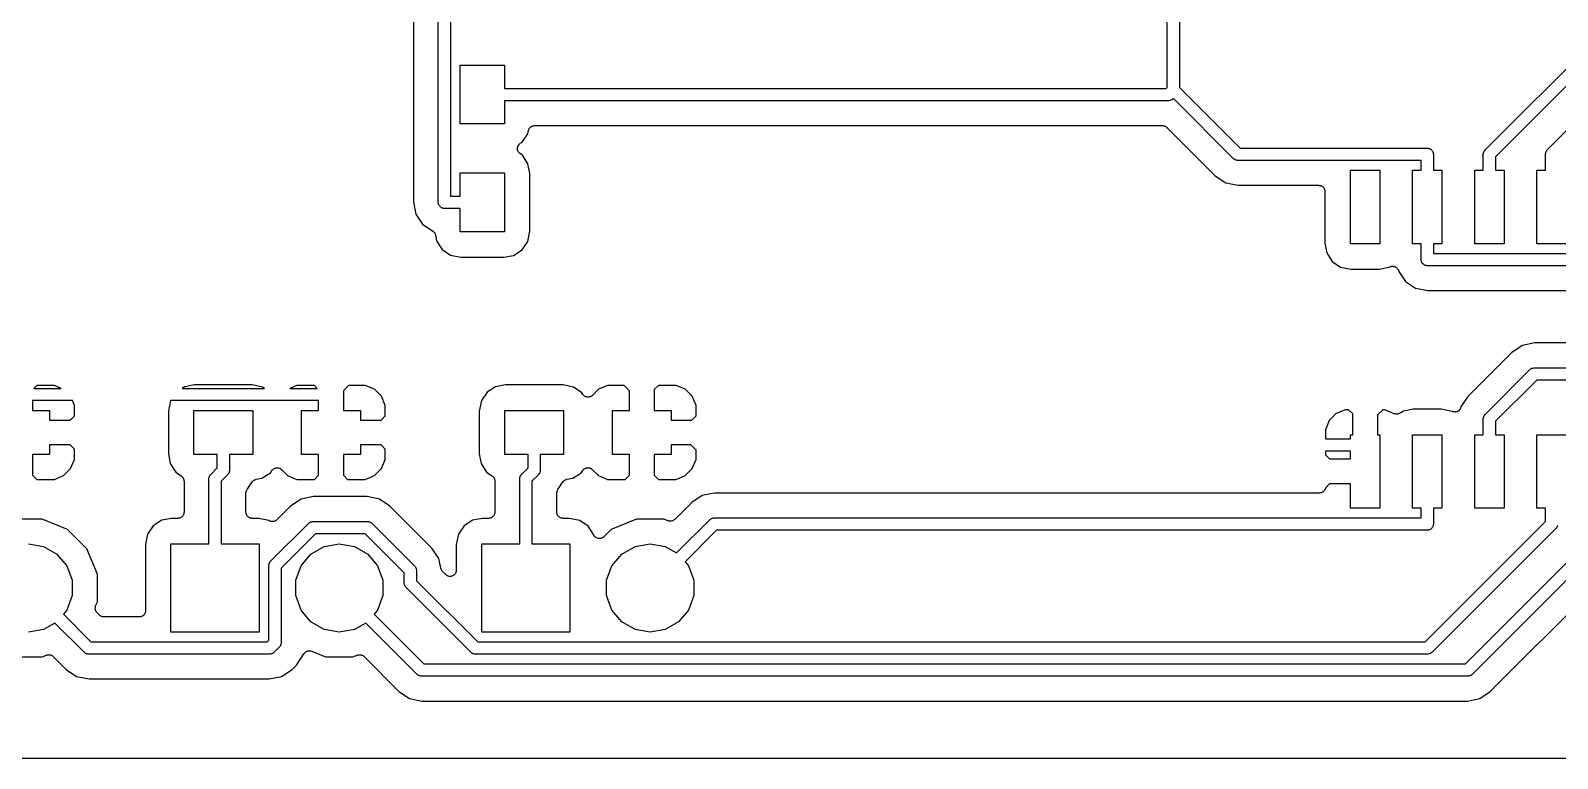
# Model space of a CAD drawing. Extents: x 116.4 to 213.4, y -134.3 to -53.5.
# Drawn here: x 134.66 to 165.85, y -134.29 to -119.43 of the extents above; entities that cross this region are included whole.
import ezdxf

# ---------------------------------------------------------------- set-up
doc = ezdxf.new("R2010")
doc.units = 0
doc.header["$MEASUREMENT"] = 0
doc.layers.add('BLACK', color=7, linetype='CONTINUOUS')

msp = doc.modelspace()

# ---------------------------------------------------------------- linework, layer by layer
at = {"layer": 'Black'}
for p, q in [((157.883, -120.589), (157.883, -83.522)), ((158.133, -83.5738), (158.133, -120.589)), ((164.377, -121.866), (167.694, -118.549)), ((167.907, -118.689), (164.59, -122.006)), ((142.483, -118.898), (142.483, -122.923)), ((142.991, -122.936), (142.991, -118.864)), ((143.241, -118.916), (143.241, -122.811)), ((165.647, -121.866), (168.047, -119.466)), ((143.441, -121.336), (143.441, -120.136)), ((143.441, -120.136), (144.341, -120.136)), ((144.341, -120.136), (144.341, -120.611)), ((144.341, -120.611), (144.666, -120.611)), ((144.666, -120.611), (157.861, -120.611)), ((157.861, -120.611), (157.883, -120.589)), ((158.133, -120.589), (159.373, -121.83)), ((144.666, -120.861), (144.341, -120.861)), ((144.341, -120.861), (144.341, -121.336)), ((157.913, -120.861), (144.666, -120.861)), ((157.918, -120.86), (157.913, -120.861)), ((157.924, -120.861), (157.918, -120.86)), ((157.94, -120.856), (157.924, -120.861)), ((157.956, -120.853), (157.94, -120.856)), ((157.96, -120.851), (157.956, -120.853)), ((157.966, -120.849), (157.96, -120.851)), ((157.979, -120.84), (157.966, -120.849)), ((157.993, -120.832), (157.979, -120.84)), ((157.997, -120.828), (157.993, -120.832)), ((158.001, -120.824), (157.997, -120.828)), ((158.008, -120.818), (158.001, -120.824)), ((159.233, -122.043), (158.008, -120.818)), ((144.341, -121.336), (143.441, -121.336)), ((144.702, -121.707), (144.818, -121.537)), ((144.818, -121.537), (144.832, -121.471)), ((144.832, -121.471), (144.839, -121.452)), ((144.839, -121.452), (144.846, -121.432)), ((144.846, -121.432), (144.847, -121.431)), ((144.847, -121.431), (144.848, -121.43)), ((144.848, -121.43), (144.861, -121.414)), ((144.861, -121.414), (144.874, -121.399)), ((144.874, -121.399), (144.876, -121.398)), ((144.876, -121.398), (144.877, -121.397)), ((144.877, -121.397), (144.895, -121.387)), ((144.895, -121.387), (144.913, -121.377)), ((144.913, -121.377), (144.914, -121.376)), ((144.914, -121.376), (144.916, -121.376)), ((144.916, -121.376), (144.936, -121.373)), ((144.936, -121.373), (144.956, -121.369)), ((144.956, -121.369), (157.788, -121.369)), ((157.788, -121.369), (157.793, -121.37)), ((157.793, -121.37), (157.799, -121.369)), ((157.799, -121.369), (157.815, -121.374)), ((157.815, -121.374), (157.831, -121.377)), ((157.831, -121.377), (157.836, -121.379)), ((157.836, -121.379), (157.842, -121.381)), ((157.842, -121.381), (157.855, -121.39)), ((157.855, -121.39), (157.87, -121.399)), ((157.87, -121.399), (157.873, -121.403)), ((157.873, -121.403), (157.878, -121.406)), ((157.878, -121.406), (158.865, -122.393)), ((144.608, -121.843), (144.609, -121.835)), ((144.612, -121.857), (144.608, -121.843)), ((144.609, -121.827), (144.612, -121.813)), ((144.609, -121.835), (144.609, -121.827)), ((144.612, -121.813), (144.614, -121.799)), ((144.613, -121.871), (144.612, -121.857)), ((144.616, -121.878), (144.613, -121.871)), ((144.614, -121.799), (144.618, -121.792)), ((144.618, -121.886), (144.616, -121.878)), ((144.618, -121.792), (144.62, -121.785)), ((144.626, -121.898), (144.618, -121.886)), ((144.62, -121.785), (144.628, -121.773)), ((144.632, -121.911), (144.626, -121.898)), ((144.628, -121.773), (144.634, -121.76)), ((144.638, -121.916), (144.632, -121.911)), ((144.634, -121.76), (144.64, -121.755)), ((144.642, -121.923), (144.638, -121.916)), ((144.64, -121.755), (144.644, -121.748)), ((144.653, -121.932), (144.642, -121.923)), ((144.644, -121.748), (144.656, -121.74)), ((144.664, -121.942), (144.653, -121.932)), ((144.656, -121.74), (144.667, -121.73)), ((144.712, -121.975), (144.664, -121.942)), ((144.667, -121.73), (144.702, -121.707)), ((159.373, -121.83), (163.195, -121.83)), ((163.195, -121.83), (163.206, -121.832)), ((163.206, -121.832), (163.217, -121.832)), ((163.217, -121.832), (163.227, -121.835)), ((163.227, -121.835), (163.238, -121.837)), ((163.238, -121.837), (163.247, -121.843)), ((163.247, -121.843), (163.257, -121.846)), ((163.257, -121.846), (163.266, -121.853)), ((163.266, -121.853), (163.275, -121.859)), ((163.275, -121.859), (163.282, -121.867)), ((163.282, -121.867), (163.291, -121.874)), ((163.291, -121.874), (163.296, -121.884)), ((163.296, -121.884), (163.303, -121.892)), ((163.303, -121.892), (163.307, -121.902)), ((163.307, -121.902), (163.312, -121.912)), ((163.312, -121.912), (163.314, -121.923)), ((163.314, -121.923), (163.318, -121.933)), ((163.318, -121.933), (163.318, -121.944)), ((163.318, -121.944), (163.32, -121.955)), ((163.32, -121.955), (163.32, -122.28)), ((164.34, -121.944), (164.345, -121.928)), ((164.341, -121.949), (164.34, -121.944)), ((164.34, -121.955), (164.341, -121.949)), ((164.34, -122.28), (164.34, -121.955)), ((164.345, -121.928), (164.348, -121.912)), ((164.348, -121.912), (164.35, -121.907)), ((164.35, -121.907), (164.352, -121.902)), ((164.352, -121.902), (164.361, -121.888)), ((164.361, -121.888), (164.369, -121.874)), ((164.369, -121.874), (164.373, -121.871)), ((164.373, -121.871), (164.377, -121.866)), ((165.61, -121.944), (165.615, -121.928)), ((165.611, -121.949), (165.61, -121.944)), ((165.61, -121.955), (165.611, -121.949)), ((165.61, -122.28), (165.61, -121.955)), ((165.615, -121.928), (165.618, -121.912)), ((165.618, -121.912), (165.62, -121.907)), ((165.62, -121.907), (165.622, -121.902)), ((165.622, -121.902), (165.631, -121.888)), ((165.631, -121.888), (165.639, -121.874)), ((165.639, -121.874), (165.643, -121.871)), ((165.643, -121.871), (165.647, -121.866)), ((144.824, -122.149), (144.712, -121.975)), ((144.861, -122.348), (144.824, -122.149)), ((159.238, -122.046), (159.233, -122.043)), ((159.241, -122.05), (159.238, -122.046)), ((159.255, -122.059), (159.241, -122.05)), ((159.269, -122.068), (159.255, -122.059)), ((159.274, -122.069), (159.269, -122.068)), ((159.279, -122.072), (159.274, -122.069)), ((159.295, -122.075), (159.279, -122.072)), ((159.311, -122.079), (159.295, -122.075)), ((159.316, -122.079), (159.311, -122.079)), ((159.321, -122.08), (159.316, -122.079)), ((163.07, -122.08), (159.321, -122.08)), ((163.07, -122.28), (163.07, -122.08)), ((164.59, -122.006), (164.59, -122.28)), ((143.441, -122.811), (143.441, -122.336)), ((143.441, -122.336), (144.341, -122.336)), ((144.341, -122.336), (144.341, -123.536)), ((144.861, -123.523), (144.861, -122.348)), ((158.865, -122.393), (159.08, -122.537)), ((159.08, -122.537), (159.334, -122.588)), ((161.625, -123.78), (161.625, -122.28)), ((161.625, -122.28), (162.225, -122.28)), ((162.225, -122.28), (162.225, -123.78)), ((162.895, -123.78), (162.895, -122.28)), ((162.895, -122.28), (163.07, -122.28)), ((163.32, -122.28), (163.495, -122.28)), ((163.495, -122.28), (163.495, -123.78)), ((164.165, -123.78), (164.165, -122.28)), ((164.165, -122.28), (164.34, -122.28)), ((164.59, -122.28), (164.765, -122.28)), ((164.765, -122.28), (164.765, -123.78)), ((165.435, -123.78), (165.435, -122.28)), ((165.435, -122.28), (165.61, -122.28)), ((143.241, -122.811), (143.441, -122.811)), ((159.334, -122.588), (160.978, -122.588)), ((160.978, -122.588), (160.988, -122.59)), ((160.988, -122.59), (161, -122.59)), ((161, -122.59), (161.01, -122.593)), ((161.01, -122.593), (161.021, -122.595)), ((161.021, -122.595), (161.031, -122.601)), ((161.031, -122.601), (161.041, -122.605)), ((161.041, -122.605), (161.05, -122.612)), ((161.05, -122.612), (161.059, -122.617)), ((161.059, -122.617), (161.066, -122.626)), ((161.066, -122.626), (161.075, -122.633)), ((161.075, -122.633), (161.08, -122.643)), ((161.08, -122.643), (161.088, -122.651)), ((161.088, -122.651), (161.091, -122.662)), ((161.091, -122.662), (161.097, -122.671)), ((161.097, -122.671), (161.099, -122.682)), ((161.099, -122.682), (161.103, -122.693)), ((161.103, -122.693), (161.103, -122.704)), ((161.103, -122.704), (161.105, -122.715)), ((161.105, -122.715), (161.105, -123.768)), ((142.483, -122.923), (142.533, -123.177)), ((142.533, -123.177), (142.67, -123.382)), ((142.993, -122.947), (142.991, -122.936)), ((142.993, -122.958), (142.993, -122.947)), ((142.996, -122.968), (142.993, -122.958)), ((142.998, -122.979), (142.996, -122.968)), ((143.004, -122.988), (142.998, -122.979)), ((143.007, -122.998), (143.004, -122.988)), ((143.014, -123.007), (143.007, -122.998)), ((143.02, -123.016), (143.014, -123.007)), ((143.028, -123.023), (143.02, -123.016)), ((143.035, -123.032), (143.028, -123.023)), ((143.045, -123.037), (143.035, -123.032)), ((143.053, -123.044), (143.045, -123.037)), ((143.063, -123.048), (143.053, -123.044)), ((143.073, -123.053), (143.063, -123.048)), ((143.084, -123.055), (143.073, -123.053)), ((143.094, -123.059), (143.084, -123.055)), ((143.105, -123.059), (143.094, -123.059)), ((143.116, -123.061), (143.105, -123.059)), ((143.441, -123.061), (143.116, -123.061)), ((143.441, -123.536), (143.441, -123.061)), ((142.67, -123.382), (142.882, -123.523)), ((142.882, -123.523), (142.886, -123.528)), ((142.886, -123.528), (142.892, -123.531)), ((142.892, -123.531), (142.902, -123.543)), ((142.902, -123.543), (142.913, -123.554)), ((142.913, -123.554), (142.916, -123.559)), ((142.916, -123.559), (142.92, -123.564)), ((142.92, -123.564), (142.926, -123.579)), ((142.926, -123.579), (142.933, -123.593)), ((142.933, -123.593), (142.934, -123.6)), ((142.934, -123.6), (142.936, -123.605)), ((142.936, -123.605), (142.958, -123.723)), ((142.958, -123.723), (143.07, -123.897)), ((144.341, -123.536), (143.441, -123.536)), ((144.702, -123.907), (144.818, -123.737)), ((144.818, -123.737), (144.861, -123.523)), ((161.105, -123.768), (161.142, -123.967)), ((162.225, -123.78), (161.625, -123.78)), ((163.07, -123.78), (162.895, -123.78)), ((163.07, -124.105), (163.07, -123.78)), ((163.495, -123.78), (163.32, -123.78)), ((163.32, -123.78), (163.32, -123.98)), ((164.765, -123.78), (164.165, -123.78)), ((166.035, -123.78), (165.435, -123.78)), ((143.07, -123.897), (143.24, -124.013)), ((143.24, -124.013), (143.454, -124.056)), ((143.454, -124.056), (144.329, -124.056)), ((144.329, -124.056), (144.528, -124.019)), ((144.528, -124.019), (144.702, -123.907)), ((161.142, -123.967), (161.254, -124.141)), ((161.254, -124.141), (161.424, -124.257)), ((163.072, -124.116), (163.07, -124.105)), ((163.072, -124.127), (163.072, -124.116)), ((163.076, -124.137), (163.072, -124.127)), ((163.078, -124.148), (163.076, -124.137)), ((163.32, -123.98), (166.201, -123.98)), ((161.424, -124.257), (161.638, -124.3)), ((161.638, -124.3), (162.213, -124.3)), ((162.213, -124.3), (162.412, -124.263)), ((162.412, -124.263), (162.418, -124.259)), ((162.418, -124.259), (162.43, -124.254)), ((162.43, -124.254), (162.441, -124.248)), ((162.441, -124.248), (162.45, -124.246)), ((162.45, -124.246), (162.459, -124.242)), ((162.459, -124.242), (162.472, -124.242)), ((162.472, -124.242), (162.484, -124.239)), ((162.484, -124.239), (162.493, -124.241)), ((162.493, -124.241), (162.503, -124.24)), ((162.503, -124.24), (162.515, -124.244)), ((162.515, -124.244), (162.528, -124.246)), ((162.528, -124.246), (162.536, -124.25)), ((162.536, -124.25), (162.545, -124.253)), ((162.545, -124.253), (162.555, -124.261)), ((162.555, -124.261), (162.566, -124.267)), ((162.566, -124.267), (162.573, -124.274)), ((162.573, -124.274), (162.58, -124.28)), ((162.58, -124.28), (162.587, -124.291)), ((162.587, -124.291), (162.595, -124.3)), ((162.595, -124.3), (162.599, -124.309)), ((162.599, -124.309), (162.604, -124.317)), ((162.604, -124.317), (162.607, -124.329)), ((162.607, -124.329), (162.611, -124.341)), ((162.611, -124.341), (162.612, -124.347)), ((162.612, -124.347), (162.749, -124.551)), ((163.083, -124.158), (163.078, -124.148)), ((163.087, -124.168), (163.083, -124.158)), ((163.094, -124.176), (163.087, -124.168)), ((163.099, -124.186), (163.094, -124.176)), ((163.108, -124.193), (163.099, -124.186)), ((163.115, -124.201), (163.108, -124.193)), ((163.124, -124.207), (163.115, -124.201)), ((163.132, -124.214), (163.124, -124.207)), ((163.143, -124.217), (163.132, -124.214)), ((163.152, -124.223), (163.143, -124.217)), ((163.163, -124.225), (163.152, -124.223)), ((163.173, -124.228), (163.163, -124.225)), ((163.184, -124.228), (163.173, -124.228)), ((163.195, -124.23), (163.184, -124.228)), ((166.253, -124.23), (163.195, -124.23)), ((162.749, -124.551), (162.954, -124.688)), ((162.954, -124.688), (163.208, -124.738)), ((163.208, -124.738), (166.24, -124.738)), ((164.923, -126.001), (164.026, -126.898)), ((165.138, -125.858), (164.923, -126.001)), ((165.392, -125.807), (165.138, -125.858)), ((166.871, -125.807), (165.392, -125.807)), ((165.313, -126.336), (165.327, -126.327)), ((165.327, -126.327), (165.332, -126.325)), ((165.332, -126.325), (165.337, -126.323)), ((165.337, -126.323), (165.353, -126.32)), ((165.353, -126.32), (165.369, -126.316)), ((165.369, -126.316), (165.374, -126.316)), ((165.374, -126.316), (165.38, -126.315)), ((165.38, -126.315), (183.4, -126.315)), ((164.377, -127.266), (165.291, -126.352)), ((165.431, -126.565), (164.59, -127.406)), ((165.291, -126.352), (165.296, -126.349)), ((165.296, -126.349), (165.299, -126.344)), ((165.299, -126.344), (165.313, -126.336)), ((183.349, -126.565), (165.431, -126.565)), ((134.788, -126.677), (134.731, -126.735)), ((134.731, -126.735), (135.29, -126.735)), ((135.151, -126.677), (134.788, -126.677)), ((135.29, -126.735), (135.151, -126.677)), ((137.813, -126.702), (137.762, -126.735)), ((137.762, -126.735), (139.441, -126.735)), ((138.012, -126.665), (137.813, -126.702)), ((139.187, -126.665), (138.012, -126.665)), ((139.401, -126.708), (139.187, -126.665)), ((139.441, -126.735), (139.401, -126.708)), ((140.099, -126.677), (139.96, -126.735)), ((139.96, -126.735), (140.519, -126.735)), ((140.462, -126.677), (140.099, -126.677)), ((140.519, -126.735), (140.462, -126.677)), ((141.159, -126.677), (141.054, -126.782)), ((141.054, -126.782), (141.054, -127.185)), ((141.501, -126.677), (141.159, -126.677)), ((141.688, -126.754), (141.501, -126.677)), ((141.831, -126.897), (141.688, -126.754)), ((141.908, -127.084), (141.831, -126.897)), ((143.989, -126.814), (143.873, -126.984)), ((144.163, -126.702), (143.989, -126.814)), ((144.362, -126.665), (144.163, -126.702)), ((145.537, -126.665), (144.362, -126.665)), ((145.751, -126.708), (145.537, -126.665)), ((145.921, -126.824), (145.751, -126.708)), ((145.942, -126.857), (145.921, -126.824)), ((145.944, -126.858), (145.942, -126.857)), ((145.945, -126.861), (145.944, -126.858)), ((145.959, -126.875), (145.945, -126.861)), ((145.972, -126.889), (145.959, -126.875)), ((145.974, -126.89), (145.972, -126.889)), ((145.976, -126.892), (145.974, -126.89)), ((145.994, -126.9), (145.976, -126.892)), ((146.011, -126.909), (145.994, -126.9)), ((146.014, -126.91), (146.011, -126.909)), ((146.016, -126.911), (146.014, -126.91)), ((146.036, -126.912), (146.016, -126.911)), ((146.055, -126.915), (146.036, -126.912)), ((146.058, -126.914), (146.055, -126.915)), ((146.06, -126.914), (146.058, -126.914)), ((146.079, -126.909), (146.06, -126.914)), ((146.098, -126.905), (146.079, -126.909)), ((146.1, -126.904), (146.098, -126.905)), ((146.103, -126.903), (146.1, -126.904)), ((146.119, -126.892), (146.103, -126.903)), ((146.135, -126.881), (146.119, -126.892)), ((146.137, -126.879), (146.135, -126.881)), ((146.139, -126.878), (146.137, -126.879)), ((146.262, -126.754), (146.139, -126.878)), ((146.449, -126.677), (146.262, -126.754)), ((146.791, -126.677), (146.449, -126.677)), ((146.896, -126.782), (146.791, -126.677)), ((146.896, -127.185), (146.896, -126.782)), ((147.488, -126.677), (147.404, -126.761)), ((147.404, -126.761), (147.404, -127.185)), ((147.851, -126.677), (147.488, -126.677)), ((148.038, -126.754), (147.851, -126.677)), ((148.181, -126.897), (148.038, -126.754)), ((148.258, -127.084), (148.181, -126.897)), ((164.026, -126.898), (163.882, -127.113)), ((134.704, -126.985), (134.704, -127.185)), ((135.517, -126.985), (134.704, -126.985)), ((134.704, -127.185), (135.05, -127.185)), ((135.05, -127.185), (135.05, -127.381)), ((135.558, -127.084), (135.517, -126.985)), ((135.558, -127.297), (135.558, -127.084)), ((137.523, -126.985), (137.48, -127.198)), ((137.48, -127.198), (137.48, -128.073)), ((140.546, -126.985), (137.523, -126.985)), ((138, -128.085), (138, -127.185)), ((138, -127.185), (139.2, -127.185)), ((139.2, -127.185), (139.2, -128.085)), ((140.2, -128.085), (140.2, -127.185)), ((140.2, -127.185), (140.546, -127.185)), ((140.546, -127.185), (140.546, -126.985)), ((141.054, -127.185), (141.4, -127.185)), ((141.4, -127.185), (141.4, -127.381)), ((141.908, -127.297), (141.908, -127.084)), ((143.873, -126.984), (143.83, -127.198)), ((143.83, -127.198), (143.83, -128.073)), ((144.35, -128.085), (144.35, -127.185)), ((144.35, -127.185), (145.55, -127.185)), ((145.55, -127.185), (145.55, -128.085)), ((146.55, -128.085), (146.55, -127.185)), ((146.55, -127.185), (146.896, -127.185)), ((147.404, -127.185), (147.75, -127.185)), ((147.75, -127.185), (147.75, -127.381)), ((148.258, -127.297), (148.258, -127.084)), ((161.337, -127.249), (161.194, -127.392)), ((161.524, -127.172), (161.337, -127.249)), ((161.587, -127.172), (161.524, -127.172)), ((161.671, -127.256), (161.587, -127.172)), ((161.671, -127.68), (161.671, -127.256)), ((162.284, -127.172), (162.179, -127.277)), ((162.326, -127.172), (162.284, -127.172)), ((162.52, -127.253), (162.326, -127.172)), ((162.537, -127.256), (162.52, -127.253)), ((162.553, -127.261), (162.537, -127.256)), ((162.558, -127.261), (162.553, -127.261)), ((162.563, -127.262), (162.558, -127.261)), ((162.58, -127.26), (162.563, -127.262)), ((162.597, -127.259), (162.58, -127.26)), ((162.602, -127.257), (162.597, -127.259)), ((162.607, -127.256), (162.602, -127.257)), ((162.622, -127.249), (162.607, -127.256)), ((162.638, -127.242), (162.622, -127.249)), ((162.708, -127.197), (162.638, -127.242)), ((162.907, -127.16), (162.708, -127.197)), ((163.482, -127.16), (162.907, -127.16)), ((163.704, -127.204), (163.482, -127.16)), ((163.711, -127.209), (163.704, -127.204)), ((163.719, -127.211), (163.711, -127.209)), ((163.726, -127.214), (163.719, -127.211)), ((163.74, -127.215), (163.726, -127.214)), ((163.755, -127.218), (163.74, -127.215)), ((163.762, -127.217), (163.755, -127.218)), ((163.77, -127.217), (163.762, -127.217)), ((163.784, -127.213), (163.77, -127.217)), ((163.798, -127.211), (163.784, -127.213)), ((163.805, -127.207), (163.798, -127.211)), ((163.812, -127.205), (163.805, -127.207)), ((163.824, -127.197), (163.812, -127.205)), ((163.837, -127.19), (163.824, -127.197)), ((163.842, -127.184), (163.837, -127.19)), ((163.848, -127.18), (163.842, -127.184)), ((163.857, -127.168), (163.848, -127.18)), ((163.866, -127.157), (163.857, -127.168)), ((163.869, -127.15), (163.866, -127.157)), ((163.873, -127.143), (163.869, -127.15)), ((163.877, -127.129), (163.873, -127.143)), ((163.882, -127.116), (163.877, -127.129)), ((163.882, -127.113), (163.882, -127.116)), ((135.05, -127.381), (135.474, -127.381)), ((135.474, -127.381), (135.558, -127.297)), ((141.4, -127.381), (141.824, -127.381)), ((141.824, -127.381), (141.908, -127.297)), ((147.75, -127.381), (148.174, -127.381)), ((148.174, -127.381), (148.258, -127.297)), ((161.194, -127.392), (161.117, -127.579)), ((162.179, -127.277), (162.179, -127.68)), ((164.34, -127.344), (164.345, -127.328)), ((164.341, -127.349), (164.34, -127.344)), ((164.34, -127.355), (164.341, -127.349)), ((164.34, -127.68), (164.34, -127.355)), ((164.345, -127.328), (164.348, -127.312)), ((164.348, -127.312), (164.35, -127.307)), ((164.35, -127.307), (164.352, -127.302)), ((164.352, -127.302), (164.361, -127.288)), ((164.361, -127.288), (164.369, -127.274)), ((164.369, -127.274), (164.373, -127.271)), ((164.373, -127.271), (164.377, -127.266)), ((164.59, -127.406), (164.59, -127.68)), ((135.05, -127.889), (135.05, -128.085)), ((135.474, -127.889), (135.05, -127.889)), ((135.558, -127.973), (135.474, -127.889)), ((141.4, -127.889), (141.4, -128.085)), ((141.824, -127.889), (141.4, -127.889)), ((141.908, -127.973), (141.824, -127.889)), ((147.75, -127.889), (147.75, -128.085)), ((148.153, -127.889), (147.75, -127.889)), ((148.244, -127.981), (148.153, -127.889)), ((161.117, -127.579), (161.117, -127.767)), ((161.117, -127.767), (161.625, -127.767)), ((161.625, -127.767), (161.625, -127.68)), ((161.625, -127.68), (161.671, -127.68)), ((162.179, -127.68), (162.225, -127.68)), ((162.225, -127.68), (162.225, -129.18)), ((162.895, -129.18), (162.895, -127.68)), ((162.895, -127.68), (163.495, -127.68)), ((163.495, -127.68), (163.495, -129.18)), ((164.165, -129.18), (164.165, -127.68)), ((164.165, -127.68), (164.34, -127.68)), ((164.59, -127.68), (164.765, -127.68)), ((164.765, -127.68), (164.765, -129.18)), ((165.435, -129.18), (165.435, -127.68)), ((165.435, -127.68), (166.035, -127.68)), ((135.05, -128.085), (134.704, -128.085)), ((134.704, -128.085), (134.704, -128.509)), ((135.481, -128.373), (135.558, -128.186)), ((135.558, -128.186), (135.558, -127.973)), ((137.48, -128.073), (137.517, -128.272)), ((138.475, -128.085), (138, -128.085)), ((138.475, -128.359), (138.475, -128.085)), ((139.2, -128.085), (138.725, -128.085)), ((138.725, -128.085), (138.725, -128.41)), ((140.546, -128.085), (140.2, -128.085)), ((140.546, -128.509), (140.546, -128.085)), ((141.4, -128.085), (141.054, -128.085)), ((141.054, -128.085), (141.054, -128.509)), ((141.831, -128.373), (141.908, -128.186)), ((141.908, -128.186), (141.908, -127.973)), ((143.83, -128.073), (143.867, -128.272)), ((144.825, -128.085), (144.35, -128.085)), ((144.825, -128.359), (144.825, -128.085)), ((145.55, -128.085), (145.075, -128.085)), ((145.075, -128.085), (145.075, -128.41)), ((146.896, -128.085), (146.55, -128.085)), ((146.896, -128.509), (146.896, -128.085)), ((147.75, -128.085), (147.404, -128.085)), ((147.404, -128.085), (147.404, -128.509)), ((148.181, -128.373), (148.258, -128.186)), ((148.249, -127.984), (148.244, -127.981)), ((148.252, -127.988), (148.249, -127.984)), ((148.258, -127.991), (148.252, -127.988)), ((148.258, -128.186), (148.258, -127.991)), ((161.117, -128.017), (161.117, -128.092)), ((161.625, -128.017), (161.117, -128.017)), ((161.117, -128.092), (161.201, -128.176)), ((161.201, -128.176), (161.625, -128.176)), ((161.625, -128.176), (161.625, -128.017)), ((134.704, -128.509), (134.788, -128.593)), ((135.338, -128.516), (135.481, -128.373)), ((137.517, -128.272), (137.629, -128.446)), ((137.629, -128.446), (137.742, -128.523)), ((138.326, -128.514), (138.334, -128.5)), ((138.334, -128.5), (138.338, -128.496)), ((138.338, -128.496), (138.342, -128.492)), ((138.342, -128.492), (138.475, -128.359)), ((138.688, -128.499), (138.555, -128.632)), ((138.692, -128.494), (138.688, -128.499)), ((138.696, -128.491), (138.692, -128.494)), ((138.704, -128.477), (138.696, -128.491)), ((138.713, -128.463), (138.704, -128.477)), ((138.715, -128.458), (138.713, -128.463)), ((138.717, -128.453), (138.715, -128.458)), ((138.72, -128.437), (138.717, -128.453)), ((138.725, -128.421), (138.72, -128.437)), ((138.725, -128.41), (138.724, -128.416)), ((138.724, -128.416), (138.725, -128.421)), ((139.387, -128.568), (139.561, -128.456)), ((139.561, -128.456), (139.593, -128.409)), ((139.593, -128.409), (139.594, -128.409)), ((139.594, -128.408), (139.609, -128.393)), ((139.594, -128.409), (139.594, -128.408)), ((139.609, -128.393), (139.624, -128.378)), ((139.624, -128.378), (139.625, -128.377)), ((139.625, -128.377), (139.644, -128.368)), ((139.625, -128.377), (139.625, -128.377)), ((139.644, -128.368), (139.664, -128.359)), ((139.664, -128.359), (139.665, -128.358)), ((139.664, -128.359), (139.664, -128.359)), ((139.665, -128.358), (139.686, -128.356)), ((139.686, -128.356), (139.708, -128.354)), ((139.708, -128.354), (139.708, -128.355)), ((139.708, -128.355), (139.709, -128.354)), ((139.709, -128.354), (139.73, -128.36)), ((139.73, -128.36), (139.75, -128.365)), ((139.75, -128.365), (139.751, -128.366)), ((139.751, -128.366), (139.752, -128.366)), ((139.752, -128.366), (139.769, -128.378)), ((139.769, -128.378), (139.787, -128.39)), ((139.787, -128.39), (139.787, -128.391)), ((139.787, -128.391), (139.788, -128.391)), ((139.788, -128.391), (139.912, -128.516)), ((140.462, -128.593), (140.546, -128.509)), ((141.054, -128.509), (141.138, -128.593)), ((141.688, -128.516), (141.831, -128.373)), ((143.867, -128.272), (143.979, -128.446)), ((143.979, -128.446), (144.092, -128.523)), ((144.676, -128.514), (144.684, -128.5)), ((144.684, -128.5), (144.688, -128.496)), ((144.688, -128.496), (144.692, -128.492)), ((144.692, -128.492), (144.825, -128.359)), ((145.038, -128.499), (144.905, -128.632)), ((145.042, -128.494), (145.038, -128.499)), ((145.046, -128.491), (145.042, -128.494)), ((145.054, -128.477), (145.046, -128.491)), ((145.063, -128.463), (145.054, -128.477)), ((145.065, -128.458), (145.063, -128.463)), ((145.067, -128.453), (145.065, -128.458)), ((145.07, -128.437), (145.067, -128.453)), ((145.075, -128.421), (145.07, -128.437)), ((145.075, -128.41), (145.074, -128.416)), ((145.074, -128.416), (145.075, -128.421)), ((145.737, -128.568), (145.911, -128.456)), ((145.911, -128.456), (145.943, -128.409)), ((145.943, -128.409), (145.944, -128.409)), ((145.944, -128.408), (145.959, -128.393)), ((145.944, -128.409), (145.944, -128.408)), ((145.959, -128.393), (145.974, -128.378)), ((145.974, -128.378), (145.975, -128.377)), ((145.975, -128.377), (145.994, -128.368)), ((145.975, -128.377), (145.975, -128.377)), ((145.994, -128.368), (146.014, -128.359)), ((146.014, -128.359), (146.015, -128.358)), ((146.014, -128.359), (146.014, -128.359)), ((146.015, -128.358), (146.036, -128.356)), ((146.036, -128.356), (146.058, -128.354)), ((146.058, -128.354), (146.058, -128.355)), ((146.058, -128.355), (146.059, -128.354)), ((146.059, -128.354), (146.08, -128.36)), ((146.08, -128.36), (146.1, -128.365)), ((146.1, -128.365), (146.101, -128.366)), ((146.101, -128.366), (146.102, -128.366)), ((146.102, -128.366), (146.119, -128.378)), ((146.119, -128.378), (146.137, -128.39)), ((146.137, -128.39), (146.137, -128.391)), ((146.137, -128.391), (146.138, -128.391)), ((146.138, -128.391), (146.262, -128.516)), ((146.812, -128.593), (146.896, -128.509)), ((147.404, -128.509), (147.488, -128.593)), ((148.038, -128.516), (148.181, -128.373)), ((134.788, -128.593), (135.151, -128.593)), ((135.151, -128.593), (135.338, -128.516)), ((137.742, -128.523), (137.754, -128.535)), ((137.754, -128.535), (137.767, -128.546)), ((137.767, -128.546), (137.77, -128.551)), ((137.77, -128.551), (137.773, -128.554)), ((137.773, -128.554), (137.781, -128.57)), ((137.781, -128.57), (137.789, -128.585)), ((137.789, -128.585), (137.79, -128.589)), ((137.79, -128.589), (137.792, -128.594)), ((137.792, -128.594), (137.794, -128.611)), ((137.794, -128.611), (137.797, -128.628)), ((137.797, -128.628), (137.797, -129.263)), ((138.305, -128.569), (138.31, -128.554)), ((138.306, -128.575), (138.305, -128.569)), ((138.305, -128.58), (138.306, -128.575)), ((138.305, -129.91), (138.305, -128.58)), ((138.31, -128.554), (138.313, -128.538)), ((138.313, -128.538), (138.315, -128.533)), ((138.315, -128.533), (138.317, -128.527)), ((138.317, -128.527), (138.326, -128.514)), ((138.555, -128.632), (138.555, -129.91)), ((139.071, -128.826), (139.078, -128.812)), ((139.078, -128.812), (139.084, -128.798)), ((139.084, -128.798), (139.187, -128.644)), ((139.187, -128.644), (139.192, -128.64)), ((139.192, -128.64), (139.195, -128.634)), ((139.195, -128.634), (139.207, -128.624)), ((139.207, -128.624), (139.218, -128.613)), ((139.218, -128.613), (139.223, -128.61)), ((139.223, -128.61), (139.228, -128.606)), ((139.228, -128.606), (139.243, -128.6)), ((139.243, -128.6), (139.257, -128.593)), ((139.257, -128.593), (139.264, -128.592)), ((139.264, -128.592), (139.269, -128.59)), ((139.269, -128.59), (139.387, -128.568)), ((139.912, -128.516), (140.099, -128.593)), ((140.099, -128.593), (140.462, -128.593)), ((141.138, -128.593), (141.501, -128.593)), ((141.501, -128.593), (141.688, -128.516)), ((144.092, -128.523), (144.104, -128.535)), ((144.104, -128.535), (144.117, -128.546)), ((144.117, -128.546), (144.12, -128.551)), ((144.12, -128.551), (144.123, -128.554)), ((144.123, -128.554), (144.131, -128.57)), ((144.131, -128.57), (144.139, -128.585)), ((144.139, -128.585), (144.14, -128.589)), ((144.14, -128.589), (144.142, -128.594)), ((144.142, -128.594), (144.144, -128.611)), ((144.144, -128.611), (144.147, -128.628)), ((144.147, -128.628), (144.147, -129.263)), ((144.655, -128.569), (144.66, -128.554)), ((144.656, -128.575), (144.655, -128.569)), ((144.655, -128.58), (144.656, -128.575)), ((144.655, -129.91), (144.655, -128.58)), ((144.66, -128.554), (144.663, -128.538)), ((144.663, -128.538), (144.665, -128.533)), ((144.665, -128.533), (144.667, -128.527)), ((144.667, -128.527), (144.676, -128.514)), ((144.905, -128.632), (144.905, -129.91)), ((145.421, -128.826), (145.428, -128.812)), ((145.428, -128.812), (145.434, -128.798)), ((145.434, -128.798), (145.537, -128.644)), ((145.537, -128.644), (145.542, -128.64)), ((145.542, -128.64), (145.545, -128.634)), ((145.545, -128.634), (145.557, -128.624)), ((145.557, -128.624), (145.568, -128.613)), ((145.568, -128.613), (145.573, -128.61)), ((145.573, -128.61), (145.578, -128.606)), ((145.578, -128.606), (145.593, -128.6)), ((145.593, -128.6), (145.607, -128.593)), ((145.607, -128.593), (145.614, -128.592)), ((145.614, -128.592), (145.619, -128.59)), ((145.619, -128.59), (145.737, -128.568)), ((146.262, -128.516), (146.449, -128.593)), ((146.449, -128.593), (146.812, -128.593)), ((147.488, -128.593), (147.851, -128.593)), ((147.851, -128.593), (148.038, -128.516)), ((161.093, -128.817), (161.087, -128.827)), ((161.1, -128.809), (161.093, -128.817)), ((161.104, -128.798), (161.1, -128.809)), ((161.109, -128.789), (161.104, -128.798)), ((161.111, -128.778), (161.109, -128.789)), ((161.113, -128.772), (161.111, -128.778)), ((161.201, -128.684), (161.113, -128.772)), ((161.625, -128.684), (161.201, -128.684)), ((161.625, -129.18), (161.625, -128.684)), ((139.063, -128.869), (139.066, -128.854)), ((139.063, -129.263), (139.063, -128.869)), ((139.066, -128.854), (139.067, -128.839)), ((139.067, -128.839), (139.069, -128.832)), ((139.069, -128.832), (139.071, -128.826)), ((140.191, -128.995), (139.975, -129.139)), ((140.444, -128.944), (140.191, -128.995)), ((141.536, -128.944), (140.444, -128.944)), ((141.789, -128.995), (141.536, -128.944)), ((142.005, -129.139), (141.789, -128.995)), ((145.413, -128.869), (145.416, -128.854)), ((145.413, -129.263), (145.413, -128.869)), ((145.416, -128.854), (145.417, -128.839)), ((145.417, -128.839), (145.419, -128.832)), ((145.419, -128.832), (145.421, -128.826)), ((148.168, -129.067), (147.825, -129.41)), ((148.383, -128.923), (148.168, -129.067)), ((148.408, -128.918), (148.383, -128.923)), ((148.637, -128.872), (148.408, -128.918)), ((148.408, -128.918), (148.408, -128.918)), ((160.99, -128.872), (148.637, -128.872)), ((161.001, -128.87), (160.99, -128.872)), ((161.012, -128.87), (161.001, -128.87)), ((161.022, -128.867), (161.012, -128.87)), ((161.033, -128.865), (161.022, -128.867)), ((161.043, -128.859), (161.033, -128.865)), ((161.053, -128.855), (161.043, -128.859)), ((161.062, -128.848), (161.053, -128.855)), ((161.072, -128.843), (161.062, -128.848)), ((161.079, -128.834), (161.072, -128.843)), ((161.087, -128.827), (161.079, -128.834)), ((134.901, -129.402), (134.341, -129.402)), ((135.419, -129.617), (134.901, -129.402)), ((137.343, -129.427), (137.169, -129.539)), ((137.542, -129.39), (137.343, -129.427)), ((137.67, -129.39), (137.542, -129.39)), ((137.681, -129.388), (137.67, -129.39)), ((137.692, -129.388), (137.681, -129.388)), ((137.702, -129.384), (137.692, -129.388)), ((137.713, -129.382), (137.702, -129.384)), ((137.723, -129.376), (137.713, -129.382)), ((137.733, -129.373), (137.723, -129.376)), ((137.742, -129.365), (137.733, -129.373)), ((137.752, -129.36), (137.742, -129.365)), ((137.759, -129.351), (137.752, -129.36)), ((137.767, -129.344), (137.759, -129.351)), ((137.773, -129.335), (137.767, -129.344)), ((137.78, -129.326), (137.773, -129.335)), ((137.784, -129.316), (137.78, -129.326)), ((137.789, -129.306), (137.784, -129.316)), ((137.791, -129.295), (137.789, -129.306)), ((137.795, -129.285), (137.791, -129.295)), ((137.797, -129.263), (137.795, -129.273)), ((137.795, -129.273), (137.795, -129.285)), ((139.065, -129.273), (139.063, -129.263)), ((139.065, -129.285), (139.065, -129.273)), ((139.069, -129.295), (139.065, -129.285)), ((139.071, -129.306), (139.069, -129.295)), ((139.076, -129.316), (139.071, -129.306)), ((139.08, -129.326), (139.076, -129.316)), ((139.087, -129.335), (139.08, -129.326)), ((139.093, -129.344), (139.087, -129.335)), ((139.101, -129.351), (139.093, -129.344)), ((139.108, -129.36), (139.101, -129.351)), ((139.118, -129.365), (139.108, -129.36)), ((139.126, -129.373), (139.118, -129.365)), ((139.137, -129.376), (139.126, -129.373)), ((139.147, -129.382), (139.137, -129.376)), ((139.158, -129.384), (139.147, -129.382)), ((139.168, -129.388), (139.158, -129.384)), ((139.179, -129.388), (139.168, -129.388)), ((139.19, -129.39), (139.179, -129.388)), ((139.317, -129.39), (139.19, -129.39)), ((139.531, -129.433), (139.317, -129.39)), ((139.533, -129.434), (139.531, -129.433)), ((139.553, -129.443), (139.533, -129.434)), ((139.572, -129.452), (139.553, -129.443)), ((139.659, -129.444), (139.638, -129.45)), ((139.66, -129.444), (139.659, -129.444)), ((139.659, -129.444), (139.659, -129.444)), ((139.677, -129.431), (139.66, -129.444)), ((139.695, -129.419), (139.677, -129.431)), ((139.975, -129.139), (139.695, -129.419)), ((142.862, -129.996), (142.005, -129.139)), ((143.693, -129.427), (143.519, -129.539)), ((143.892, -129.39), (143.693, -129.427)), ((144.02, -129.39), (143.892, -129.39)), ((144.031, -129.388), (144.02, -129.39)), ((144.042, -129.388), (144.031, -129.388)), ((144.052, -129.384), (144.042, -129.388)), ((144.063, -129.382), (144.052, -129.384)), ((144.073, -129.376), (144.063, -129.382)), ((144.083, -129.373), (144.073, -129.376)), ((144.092, -129.365), (144.083, -129.373)), ((144.102, -129.36), (144.092, -129.365)), ((144.109, -129.351), (144.102, -129.36)), ((144.117, -129.344), (144.109, -129.351)), ((144.123, -129.335), (144.117, -129.344)), ((144.13, -129.326), (144.123, -129.335)), ((144.134, -129.316), (144.13, -129.326)), ((144.139, -129.306), (144.134, -129.316)), ((144.141, -129.295), (144.139, -129.306)), ((144.145, -129.285), (144.141, -129.295)), ((144.147, -129.263), (144.145, -129.273)), ((144.145, -129.273), (144.145, -129.285)), ((145.415, -129.273), (145.413, -129.263)), ((145.415, -129.285), (145.415, -129.273)), ((145.419, -129.295), (145.415, -129.285)), ((145.421, -129.306), (145.419, -129.295)), ((145.426, -129.316), (145.421, -129.306)), ((145.43, -129.326), (145.426, -129.316)), ((145.437, -129.335), (145.43, -129.326)), ((145.443, -129.344), (145.437, -129.335)), ((145.451, -129.351), (145.443, -129.344)), ((145.458, -129.36), (145.451, -129.351)), ((145.468, -129.365), (145.458, -129.36)), ((145.476, -129.373), (145.468, -129.365)), ((145.487, -129.376), (145.476, -129.373)), ((145.497, -129.382), (145.487, -129.376)), ((145.508, -129.384), (145.497, -129.382)), ((145.518, -129.388), (145.508, -129.384)), ((145.529, -129.388), (145.518, -129.388)), ((145.54, -129.39), (145.529, -129.388)), ((145.667, -129.39), (145.54, -129.39)), ((145.881, -129.433), (145.667, -129.39)), ((146.051, -129.549), (145.881, -129.433)), ((147.041, -129.402), (146.523, -129.616)), ((147.601, -129.402), (147.041, -129.402)), ((147.686, -129.438), (147.601, -129.402)), ((147.694, -129.439), (147.686, -129.438)), ((147.702, -129.443), (147.694, -129.439)), ((147.716, -129.444), (147.702, -129.443)), ((147.729, -129.447), (147.716, -129.444)), ((147.738, -129.446), (147.729, -129.447)), ((147.746, -129.447), (147.738, -129.446)), ((147.759, -129.443), (147.746, -129.447)), ((147.773, -129.441), (147.759, -129.443)), ((147.781, -129.438), (147.773, -129.441)), ((147.789, -129.435), (147.781, -129.438)), ((147.8, -129.427), (147.789, -129.435)), ((147.812, -129.421), (147.8, -129.427)), ((147.818, -129.415), (147.812, -129.421)), ((147.825, -129.41), (147.818, -129.415)), ((147.859, -130.094), (148.536, -129.417)), ((148.536, -129.417), (148.541, -129.414)), ((148.541, -129.414), (148.544, -129.41)), ((148.544, -129.41), (148.558, -129.401)), ((148.558, -129.401), (148.572, -129.392)), ((148.572, -129.392), (148.577, -129.391)), ((148.577, -129.391), (148.582, -129.388)), ((148.582, -129.388), (148.598, -129.385)), ((148.598, -129.385), (148.614, -129.381)), ((148.614, -129.381), (148.619, -129.381)), ((148.619, -129.381), (148.625, -129.38)), ((148.625, -129.38), (163.07, -129.38)), ((162.225, -129.18), (161.625, -129.18)), ((163.07, -129.18), (162.895, -129.18)), ((163.07, -129.38), (163.07, -129.18)), ((163.495, -129.18), (163.32, -129.18)), ((163.32, -129.18), (163.32, -129.505)), ((164.765, -129.18), (164.165, -129.18)), ((165.61, -129.18), (165.435, -129.18)), ((165.61, -129.454), (165.61, -129.18)), ((135.814, -130.013), (135.419, -129.617)), ((137.053, -129.709), (137.01, -129.923)), ((137.169, -129.539), (137.053, -129.709)), ((139.567, -130.265), (140.344, -129.489)), ((139.573, -129.452), (139.572, -129.452)), ((139.574, -129.452), (139.573, -129.452)), ((139.595, -129.454), (139.574, -129.452)), ((139.616, -129.456), (139.595, -129.454)), ((139.617, -129.456), (139.616, -129.456)), ((139.618, -129.456), (139.617, -129.456)), ((139.638, -129.45), (139.618, -129.456)), ((140.484, -129.702), (139.78, -130.406)), ((140.344, -129.489), (140.348, -129.486)), ((140.348, -129.486), (140.352, -129.482)), ((140.352, -129.482), (140.366, -129.473)), ((140.366, -129.473), (140.379, -129.464)), ((140.379, -129.464), (140.384, -129.463)), ((140.384, -129.463), (140.389, -129.46)), ((140.389, -129.46), (140.405, -129.457)), ((140.405, -129.457), (140.421, -129.453)), ((140.421, -129.453), (140.426, -129.453)), ((140.426, -129.453), (140.432, -129.452)), ((140.432, -129.452), (141.548, -129.452)), ((141.496, -129.702), (140.484, -129.702)), ((142.298, -130.504), (141.496, -129.702)), ((141.548, -129.452), (141.554, -129.453)), ((141.554, -129.453), (141.559, -129.453)), ((141.559, -129.453), (141.575, -129.457)), ((141.575, -129.457), (141.591, -129.46)), ((141.591, -129.46), (141.596, -129.463)), ((141.596, -129.463), (141.601, -129.464)), ((141.601, -129.464), (141.614, -129.473)), ((141.614, -129.473), (141.628, -129.482)), ((141.628, -129.482), (141.632, -129.486)), ((141.632, -129.486), (141.636, -129.489)), ((141.636, -129.489), (142.511, -130.364)), ((143.403, -129.709), (143.36, -129.923)), ((143.519, -129.539), (143.403, -129.709)), ((146.173, -129.739), (146.051, -129.549)), ((146.174, -129.741), (146.173, -129.739)), ((146.176, -129.743), (146.174, -129.741)), ((146.177, -129.744), (146.176, -129.743)), ((146.176, -129.743), (146.176, -129.743)), ((146.179, -129.749), (146.177, -129.744)), ((146.192, -129.761), (146.179, -129.749)), ((146.523, -129.616), (146.373, -129.766)), ((148.676, -129.63), (148.032, -130.275)), ((163.195, -129.63), (148.676, -129.63)), ((163.153, -131.91), (165.61, -129.454)), ((163.206, -129.628), (163.195, -129.63)), ((163.217, -129.628), (163.206, -129.628)), ((163.227, -129.625), (163.217, -129.628)), ((163.238, -129.623), (163.227, -129.625)), ((163.247, -129.617), (163.238, -129.623)), ((163.257, -129.614), (163.247, -129.617)), ((163.266, -129.607), (163.257, -129.614)), ((163.275, -129.601), (163.266, -129.607)), ((163.282, -129.593), (163.275, -129.601)), ((163.291, -129.586), (163.282, -129.593)), ((163.296, -129.576), (163.291, -129.586)), ((165.823, -129.594), (163.293, -132.124)), ((163.303, -129.568), (163.296, -129.576)), ((163.307, -129.558), (163.303, -129.568)), ((163.312, -129.548), (163.307, -129.558)), ((163.314, -129.537), (163.312, -129.548)), ((163.318, -129.527), (163.314, -129.537)), ((163.32, -129.505), (163.318, -129.516)), ((163.318, -129.516), (163.318, -129.527)), ((163.973, -132.361), (166.88, -129.454)), ((167.093, -129.594), (164.113, -132.574)), ((165.827, -129.589), (165.823, -129.594)), ((165.831, -129.586), (165.827, -129.589)), ((165.839, -129.572), (165.831, -129.586)), ((165.848, -129.558), (165.839, -129.572)), ((165.85, -129.553), (165.848, -129.558)), ((165.852, -129.548), (165.85, -129.553)), ((165.855, -129.532), (165.852, -129.548)), ((134.62, -129.907), (134.929, -129.961)), ((134.929, -129.961), (135.201, -130.118)), ((136.028, -130.531), (135.814, -130.013)), ((137.01, -129.923), (137.01, -131.275)), ((137.53, -131.71), (137.53, -129.91)), ((137.53, -129.91), (138.305, -129.91)), ((138.555, -129.91), (139.33, -129.91)), ((139.33, -129.91), (139.33, -131.71)), ((140.389, -130.118), (140.661, -129.961)), ((140.661, -129.961), (140.97, -129.907)), ((140.97, -129.907), (141.279, -129.961)), ((141.279, -129.961), (141.551, -130.118)), ((143.005, -130.211), (142.862, -129.996)), ((143.36, -129.923), (143.36, -130.448)), ((143.88, -131.71), (143.88, -129.91)), ((143.88, -129.91), (144.655, -129.91)), ((144.905, -129.91), (145.68, -129.91)), ((145.68, -129.91), (145.68, -131.71)), ((146.203, -129.774), (146.192, -129.761)), ((146.207, -129.776), (146.203, -129.774)), ((146.21, -129.78), (146.207, -129.776)), ((146.226, -129.787), (146.21, -129.78)), ((146.241, -129.796), (146.226, -129.787)), ((146.246, -129.796), (146.241, -129.796)), ((146.25, -129.799), (146.246, -129.796)), ((146.268, -129.8), (146.25, -129.799)), ((146.285, -129.803), (146.268, -129.8)), ((146.29, -129.802), (146.285, -129.803)), ((146.294, -129.802), (146.29, -129.802)), ((146.311, -129.798), (146.294, -129.802)), ((146.328, -129.795), (146.311, -129.798)), ((146.332, -129.792), (146.328, -129.795)), ((146.337, -129.791), (146.332, -129.792)), ((146.351, -129.781), (146.337, -129.791)), ((146.366, -129.772), (146.351, -129.781)), ((146.369, -129.769), (146.366, -129.772)), ((146.373, -129.766), (146.369, -129.769)), ((146.739, -130.118), (147.011, -129.961)), ((147.011, -129.961), (147.32, -129.907)), ((147.32, -129.907), (147.629, -129.961)), ((147.629, -129.961), (147.859, -130.094)), ((164.481, -132.924), (167.444, -129.962)), ((135.201, -130.118), (135.402, -130.358)), ((135.402, -130.358), (135.51, -130.653)), ((139.53, -130.354), (139.531, -130.348)), ((139.53, -131.879), (139.53, -130.354)), ((139.531, -130.343), (139.535, -130.327)), ((139.531, -130.348), (139.531, -130.343)), ((139.535, -130.327), (139.538, -130.311)), ((139.538, -130.311), (139.541, -130.306)), ((139.541, -130.306), (139.542, -130.301)), ((139.542, -130.301), (139.551, -130.288)), ((139.551, -130.288), (139.56, -130.273)), ((139.56, -130.273), (139.564, -130.27)), ((139.564, -130.27), (139.567, -130.265)), ((140.08, -130.653), (140.188, -130.358)), ((140.188, -130.358), (140.389, -130.118)), ((141.551, -130.118), (141.752, -130.358)), ((141.752, -130.358), (141.86, -130.653)), ((142.511, -130.364), (142.514, -130.368)), ((142.514, -130.368), (142.519, -130.372)), ((142.519, -130.372), (142.527, -130.386)), ((143.045, -130.409), (143.005, -130.211)), ((146.43, -130.653), (146.538, -130.358)), ((146.538, -130.358), (146.739, -130.118)), ((148.032, -130.275), (148.102, -130.358)), ((148.102, -130.358), (148.21, -130.653)), ((135.51, -130.653), (135.51, -130.967)), ((136.028, -131.091), (136.028, -130.531)), ((139.78, -130.406), (139.78, -131.93)), ((140.08, -130.967), (140.08, -130.653)), ((141.86, -130.653), (141.86, -130.967)), ((142.298, -130.713), (142.298, -130.504)), ((142.527, -130.386), (142.536, -130.399)), ((142.536, -130.399), (142.538, -130.404)), ((142.538, -130.404), (142.54, -130.409)), ((142.54, -130.409), (142.543, -130.425)), ((142.543, -130.425), (142.547, -130.441)), ((142.547, -130.441), (142.547, -130.447)), ((142.547, -130.447), (142.548, -130.452)), ((142.548, -130.452), (142.548, -130.661)), ((142.548, -130.661), (143.797, -131.91)), ((143.05, -130.424), (143.045, -130.409)), ((143.054, -130.438), (143.05, -130.424)), ((143.058, -130.444), (143.054, -130.438)), ((143.061, -130.451), (143.058, -130.444)), ((143.071, -130.462), (143.061, -130.451)), ((143.08, -130.475), (143.071, -130.462)), ((143.143, -130.538), (143.08, -130.475)), ((143.156, -130.547), (143.143, -130.538)), ((143.169, -130.558), (143.156, -130.547)), ((143.174, -130.56), (143.169, -130.558)), ((143.179, -130.563), (143.174, -130.56)), ((143.195, -130.567), (143.179, -130.563)), ((143.211, -130.573), (143.195, -130.567)), ((143.216, -130.573), (143.211, -130.573)), ((143.221, -130.574), (143.216, -130.573)), ((143.238, -130.573), (143.221, -130.574)), ((143.255, -130.573), (143.238, -130.573)), ((143.26, -130.571), (143.255, -130.573)), ((143.265, -130.571), (143.26, -130.571)), ((143.28, -130.564), (143.265, -130.571)), ((143.296, -130.558), (143.28, -130.564)), ((143.3, -130.554), (143.296, -130.558)), ((143.305, -130.552), (143.3, -130.554)), ((143.317, -130.54), (143.305, -130.552)), ((143.33, -130.529), (143.317, -130.54)), ((143.333, -130.525), (143.33, -130.529)), ((143.337, -130.521), (143.333, -130.525)), ((143.344, -130.506), (143.337, -130.521)), ((143.352, -130.491), (143.344, -130.506)), ((143.353, -130.486), (143.352, -130.491)), ((143.355, -130.481), (143.353, -130.486)), ((143.357, -130.464), (143.355, -130.481)), ((143.36, -130.448), (143.357, -130.464)), ((146.43, -130.967), (146.43, -130.653)), ((148.21, -130.653), (148.21, -130.967)), ((135.51, -130.967), (135.402, -131.262)), ((140.188, -131.262), (140.08, -130.967)), ((141.86, -130.967), (141.752, -131.262)), ((142.299, -130.718), (142.298, -130.713)), ((142.298, -130.724), (142.299, -130.718)), ((142.303, -130.74), (142.298, -130.724)), ((142.305, -130.756), (142.303, -130.74)), ((142.308, -130.76), (142.305, -130.756)), ((142.31, -130.766), (142.308, -130.76)), ((142.319, -130.779), (142.31, -130.766)), ((142.327, -130.793), (142.319, -130.779)), ((142.331, -130.797), (142.327, -130.793)), ((142.334, -130.801), (142.331, -130.797)), ((143.657, -132.124), (142.334, -130.801)), ((146.538, -131.262), (146.43, -130.967)), ((148.21, -130.967), (148.102, -131.262)), ((135.402, -131.262), (135.332, -131.345)), ((135.983, -131.219), (135.986, -131.206)), ((135.984, -131.228), (135.983, -131.219)), ((135.983, -131.236), (135.984, -131.228)), ((135.987, -131.249), (135.983, -131.236)), ((135.986, -131.206), (135.987, -131.192)), ((135.987, -131.192), (135.991, -131.184)), ((135.989, -131.263), (135.987, -131.249)), ((135.992, -131.271), (135.989, -131.263)), ((135.991, -131.184), (135.992, -131.176)), ((135.992, -131.176), (136.028, -131.091)), ((135.995, -131.279), (135.992, -131.271)), ((136.003, -131.29), (135.995, -131.279)), ((136.009, -131.302), (136.003, -131.29)), ((136.015, -131.308), (136.009, -131.302)), ((136.02, -131.315), (136.015, -131.308)), ((136.07, -131.365), (136.02, -131.315)), ((137.002, -131.319), (136.996, -131.328)), ((137.004, -131.308), (137.002, -131.319)), ((137.008, -131.297), (137.004, -131.308)), ((137.01, -131.275), (137.008, -131.286)), ((137.008, -131.286), (137.008, -131.297)), ((140.389, -131.502), (140.188, -131.262)), ((141.752, -131.262), (141.682, -131.345)), ((146.739, -131.502), (146.538, -131.262)), ((148.102, -131.262), (147.901, -131.502)), ((135.159, -131.526), (134.929, -131.659)), ((135.757, -132.124), (135.159, -131.526)), ((135.332, -131.345), (135.897, -131.91)), ((136.075, -131.368), (136.07, -131.365)), ((136.079, -131.373), (136.075, -131.368)), ((136.093, -131.381), (136.079, -131.373)), ((136.107, -131.391), (136.093, -131.381)), ((136.112, -131.392), (136.107, -131.391)), ((136.117, -131.395), (136.112, -131.392)), ((136.133, -131.398), (136.117, -131.395)), ((136.149, -131.402), (136.133, -131.398)), ((136.155, -131.401), (136.149, -131.402)), ((136.16, -131.402), (136.155, -131.401)), ((136.883, -131.402), (136.16, -131.402)), ((136.893, -131.4), (136.883, -131.402)), ((136.905, -131.4), (136.893, -131.4)), ((136.915, -131.397), (136.905, -131.4)), ((136.926, -131.395), (136.915, -131.397)), ((136.936, -131.389), (136.926, -131.395)), ((136.946, -131.385), (136.936, -131.389)), ((136.955, -131.378), (136.946, -131.385)), ((136.964, -131.373), (136.955, -131.378)), ((136.971, -131.364), (136.964, -131.373)), ((136.98, -131.357), (136.971, -131.364)), ((136.985, -131.347), (136.98, -131.357)), ((136.993, -131.339), (136.985, -131.347)), ((136.996, -131.328), (136.993, -131.339)), ((140.661, -131.659), (140.389, -131.502)), ((141.509, -131.526), (141.279, -131.659)), ((142.557, -132.574), (141.509, -131.526)), ((141.682, -131.345), (142.697, -132.361)), ((147.011, -131.659), (146.739, -131.502)), ((147.901, -131.502), (147.629, -131.659)), ((134.929, -131.659), (134.62, -131.713)), ((135.897, -131.91), (139.499, -131.91)), ((139.33, -131.71), (137.53, -131.71)), ((139.499, -131.91), (139.53, -131.879)), ((139.78, -131.941), (139.776, -131.957)), ((139.78, -131.93), (139.779, -131.936)), ((139.779, -131.936), (139.78, -131.941)), ((140.97, -131.713), (140.661, -131.659)), ((141.279, -131.659), (140.97, -131.713)), ((143.797, -131.91), (163.153, -131.91)), ((145.68, -131.71), (143.88, -131.71)), ((147.32, -131.713), (147.011, -131.659)), ((147.629, -131.659), (147.32, -131.713)), ((134.339, -132.218), (134.899, -132.218)), ((134.899, -132.218), (134.986, -132.182)), ((134.986, -132.182), (134.994, -132.18)), ((134.994, -132.18), (135.002, -132.177)), ((135.002, -132.177), (135.016, -132.176)), ((135.016, -132.176), (135.029, -132.173)), ((135.029, -132.173), (135.038, -132.174)), ((135.038, -132.174), (135.046, -132.173)), ((135.046, -132.173), (135.059, -132.177)), ((135.059, -132.177), (135.073, -132.178)), ((135.073, -132.178), (135.08, -132.182)), ((135.08, -132.182), (135.088, -132.184)), ((135.088, -132.184), (135.1, -132.192)), ((135.1, -132.192), (135.112, -132.199)), ((135.112, -132.199), (135.118, -132.205)), ((135.118, -132.205), (135.125, -132.21)), ((135.125, -132.21), (135.389, -132.474)), ((135.762, -132.127), (135.757, -132.124)), ((135.765, -132.131), (135.762, -132.127)), ((135.779, -132.139), (135.765, -132.131)), ((135.793, -132.149), (135.779, -132.139)), ((135.798, -132.15), (135.793, -132.149)), ((135.803, -132.153), (135.798, -132.15)), ((135.819, -132.156), (135.803, -132.153)), ((135.835, -132.16), (135.819, -132.156)), ((135.84, -132.159), (135.835, -132.16)), ((135.845, -132.16), (135.84, -132.159)), ((139.55, -132.16), (135.845, -132.16)), ((139.556, -132.159), (139.55, -132.16)), ((139.561, -132.16), (139.556, -132.159)), ((139.577, -132.156), (139.561, -132.16)), ((139.593, -132.153), (139.577, -132.156)), ((139.598, -132.15), (139.593, -132.153)), ((139.603, -132.149), (139.598, -132.15)), ((139.617, -132.139), (139.603, -132.149)), ((139.631, -132.131), (139.617, -132.139)), ((139.634, -132.127), (139.631, -132.131)), ((139.639, -132.124), (139.634, -132.127)), ((139.744, -132.019), (139.639, -132.124)), ((139.747, -132.014), (139.744, -132.019)), ((139.751, -132.011), (139.747, -132.014)), ((139.759, -131.997), (139.751, -132.011)), ((139.769, -131.983), (139.759, -131.997)), ((139.77, -131.978), (139.769, -131.983)), ((139.773, -131.973), (139.77, -131.978)), ((139.776, -131.957), (139.773, -131.973)), ((140.094, -132.387), (140.248, -132.157)), ((140.248, -132.157), (140.25, -132.152)), ((140.25, -132.152), (140.251, -132.151)), ((140.251, -132.15), (140.265, -132.134)), ((140.251, -132.151), (140.251, -132.15)), ((140.265, -132.134), (140.279, -132.119)), ((140.279, -132.119), (140.28, -132.118)), ((140.28, -132.118), (140.281, -132.117)), ((140.281, -132.117), (140.299, -132.108)), ((140.299, -132.108), (140.317, -132.098)), ((140.317, -132.098), (140.319, -132.098)), ((140.319, -132.098), (140.32, -132.097)), ((140.32, -132.097), (140.341, -132.094)), ((140.341, -132.094), (140.361, -132.091)), ((140.361, -132.091), (140.362, -132.091)), ((140.362, -132.091), (140.364, -132.091)), ((140.364, -132.091), (140.384, -132.096)), ((140.384, -132.096), (140.404, -132.1)), ((140.404, -132.1), (140.405, -132.1)), ((140.405, -132.1), (140.407, -132.101)), ((140.407, -132.101), (140.689, -132.218)), ((140.689, -132.218), (141.249, -132.218)), ((141.249, -132.218), (141.336, -132.182)), ((141.336, -132.182), (141.344, -132.18)), ((141.344, -132.18), (141.352, -132.177)), ((141.352, -132.177), (141.366, -132.176)), ((141.366, -132.176), (141.379, -132.173)), ((141.379, -132.173), (141.388, -132.174)), ((141.388, -132.174), (141.396, -132.173)), ((141.396, -132.173), (141.409, -132.177)), ((141.409, -132.177), (141.423, -132.178)), ((141.423, -132.178), (141.43, -132.182)), ((141.43, -132.182), (141.438, -132.184)), ((141.438, -132.184), (141.45, -132.192)), ((141.45, -132.192), (141.462, -132.199)), ((141.462, -132.199), (141.468, -132.205)), ((141.468, -132.205), (141.475, -132.21)), ((141.475, -132.21), (142.189, -132.924)), ((143.661, -132.127), (143.657, -132.124)), ((143.665, -132.131), (143.661, -132.127)), ((143.679, -132.139), (143.665, -132.131)), ((143.692, -132.149), (143.679, -132.139)), ((143.698, -132.15), (143.692, -132.149)), ((143.702, -132.153), (143.698, -132.15)), ((143.719, -132.156), (143.702, -132.153)), ((143.734, -132.16), (143.719, -132.156)), ((143.74, -132.159), (143.734, -132.16)), ((143.745, -132.16), (143.74, -132.159)), ((163.205, -132.16), (143.745, -132.16)), ((163.21, -132.159), (163.205, -132.16)), ((163.216, -132.16), (163.21, -132.159)), ((163.232, -132.156), (163.216, -132.16)), ((163.248, -132.153), (163.232, -132.156)), ((163.253, -132.15), (163.248, -132.153)), ((163.258, -132.149), (163.253, -132.15)), ((163.271, -132.139), (163.258, -132.149)), ((163.285, -132.131), (163.271, -132.139)), ((163.289, -132.127), (163.285, -132.131)), ((163.293, -132.124), (163.289, -132.127)), ((135.389, -132.474), (135.604, -132.618)), ((139.792, -132.618), (140.007, -132.474)), ((140.007, -132.474), (140.094, -132.387)), ((142.697, -132.361), (163.973, -132.361)), ((135.604, -132.618), (135.858, -132.668)), ((135.858, -132.668), (139.538, -132.668)), ((139.538, -132.668), (139.792, -132.618)), ((142.562, -132.577), (142.557, -132.574)), ((142.565, -132.581), (142.562, -132.577)), ((142.579, -132.59), (142.565, -132.581)), ((142.593, -132.599), (142.579, -132.59)), ((142.598, -132.6), (142.593, -132.599)), ((142.603, -132.603), (142.598, -132.6)), ((142.619, -132.606), (142.603, -132.603)), ((142.635, -132.61), (142.619, -132.606)), ((142.64, -132.61), (142.635, -132.61)), ((142.646, -132.611), (142.64, -132.61)), ((164.025, -132.611), (142.646, -132.611)), ((164.03, -132.61), (164.025, -132.611)), ((164.035, -132.61), (164.03, -132.61)), ((164.051, -132.606), (164.035, -132.61)), ((164.067, -132.603), (164.051, -132.606)), ((164.072, -132.6), (164.067, -132.603)), ((164.077, -132.599), (164.072, -132.6)), ((164.091, -132.59), (164.077, -132.599)), ((164.105, -132.581), (164.091, -132.59)), ((164.108, -132.577), (164.105, -132.581)), ((164.113, -132.574), (164.108, -132.577)), ((142.189, -132.924), (142.404, -133.068)), ((142.404, -133.068), (142.658, -133.119)), ((142.658, -133.119), (164.012, -133.119)), ((164.012, -133.119), (164.266, -133.068)), ((164.266, -133.068), (164.481, -132.924)), ((210.115, -134.291), (119.704, -134.291))]:
    msp.add_line(p, q, dxfattribs=at)

doc.saveas('drawing.dxf')
